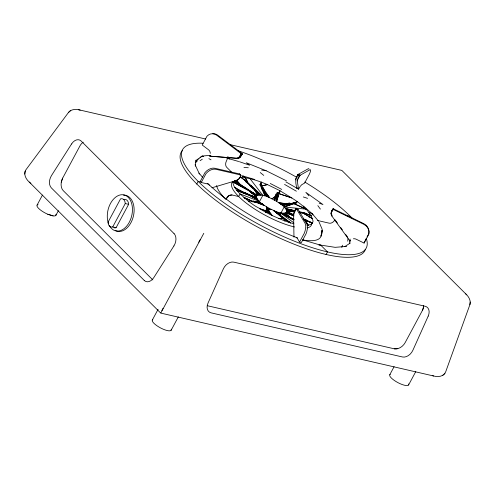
<?xml version="1.0" encoding="UTF-8"?>
<svg xmlns="http://www.w3.org/2000/svg" width="495" height="495" viewBox="0 0 495 495"><rect width="100%" height="100%" fill="white"/><g stroke="black" fill="none" stroke-linecap="round" stroke-linejoin="round"><path stroke-width="0.74" d="M239.834 174.754L239.518 173.943L214.861 168.263A9.504 6.596 -45.1 0 0 204.967 172.625L200.228 181.473L201.248 182.494L207.696 183.979A4.616 3.199 -45.1 0 1 209.28 185.179M211.94 187.778L236.319 180.551C237.718 179.914 242.006 176.901 240.545 174.964L215.882 169.278A9.504 6.596 -45.1 0 0 205.988 173.646L201.248 182.494M209.985 155.498A4.616 3.886 -89.7 0 1 209.701 156.135L236.474 158.301L238.856 157.571L240.96 154.409L240.663 153.264L216.686 135.209A9.504 8.013 -89.7 0 0 206.984 136.205L202.238 145.047L208.513 149.768A4.616 3.886 -89.7 0 1 210.301 153.376M209.701 156.135L237.551 158.307L239.939 157.577L242.036 154.415L241.746 153.271L217.769 135.215A9.504 8.013 -89.7 0 0 212.776 133.761M265.654 210.66L267.838 211.959L265.654 210.66C255.624 208.042 247.692 200.617 240.063 193.941C236.938 190.526 233.182 186.838 232.854 181.95L238.967 184.245L243.88 187.333A1.349 0.384 34.5 0 0 244.091 187.654L244.202 187.778M229.692 144.552L341.841 170.404L466.742 294.865C469.161 297.415 471.061 301.133 469.885 304.685L445.624 372.017C443.786 376.658 437.828 377.239 433.62 375.99L160.72 313.081L29.224 182.049C25.882 179.165 23.098 173.863 25.944 169.748L68.539 112.402C70.828 109.469 74.974 109.03 78.402 109.68L205.604 139.002M350.386 240.527A4.616 4.381 3.2 0 0 350.008 241.115L331.935 216.117L331.124 213.45L332.603 209.267L333.766 209.008L363.825 223.678A9.504 9.028 3.2 0 1 368.843 233.59L367.024 236.994M331.935 216.117A4.616 4.381 3.2 0 1 331.124 213.45L332.696 209.162M332.665 209.787L332.807 209.076M332.776 209.701L333.067 208.952M333.03 209.577L333.352 208.909M353.393 238.788A4.616 4.381 3.2 0 1 356.208 239.227L364.072 243.064L368.812 234.222A9.504 9.028 3.2 0 0 363.794 224.303L333.463 209.546L333.494 208.921M350.008 241.115L350.039 240.49M364.072 243.064L366.294 238.355M263.637 192.499A1.324 0.501 31.6 0 0 264.157 193.001L264.689 193.322A1.324 0.501 31.6 0 0 265.215 193.508L265.747 193.069L263.241 189.647A1.343 0.507 31.5 0 1 262.684 189.399L262.344 189.17A1.343 0.507 31.5 0 1 261.812 188.663L259.906 184.616A1.343 0.507 31.4 0 1 259.937 184.363L260.005 184.313A1.343 0.507 31.4 0 1 260.747 184.381L260.915 184.449A1.343 0.507 31.4 0 1 261.44 184.74M283.462 218.666L280.517 216.129L282.602 216.921L290.491 222.929L284.798 219.242L283.016 218.635L284.718 219.718L284.631 220.937L293.888 223.851M250.068 191.825L249.95 191.701A1.349 0.384 34.5 0 1 249.734 191.373L249.802 191.157M347.725 241.213L347.948 238.596M278.555 193.557L279.663 193.731A1.349 0.52 27.8 0 0 279.811 193.539L279.805 193.446A1.349 0.52 27.8 0 0 279.607 193.112C278.264 190.748 274.774 193.904 276.408 195.482A1.343 0.526 28 0 0 276.922 195.816L277.305 195.989L276.606 201.31C280.448 204.045 285.689 206.65 286.908 211.575L286.673 212.324C280.943 215.158 274.218 210.443 268.903 208.228C264.243 205.202 257.932 202.35 256.274 196.62L256.509 195.878C263.154 192.963 270.66 198.495 276.606 201.31L278.357 195.884L278.555 193.557L277.602 192.883A1.349 0.52 27.8 0 1 277.379 192.45M260.017 184.845A1.343 0.507 31.4 0 0 260.531 185.353L260.71 185.47A1.343 0.507 31.4 0 0 261.434 185.829L263.885 189.146A1.349 0.507 31.2 0 1 264.021 189.474L263.977 189.635A1.343 0.507 31.5 0 1 263.563 189.721M244.357 187.166L244.233 187.129A1.349 0.384 34.5 0 0 243.948 187.116L243.88 187.333M269.063 209.515L268.903 208.228L267.442 208.643L266.576 206.885L267.09 208.785L269.354 209.861L267.566 208.686L266.576 206.885L266.267 209.75L268.599 210.907L266.236 209.688M268.779 209.311L268.903 208.228L268.309 209.038M261.601 185.879L261.762 185.91A1.343 0.507 31.4 0 0 262.177 185.823L262.232 185.668A1.349 0.507 31.2 0 0 262.096 185.34L261.997 185.21A1.355 0.507 31.3 0 0 261.589 184.839L261.428 184.734M243.899 187.147L238.955 183.329A1.361 0.39 34.7 0 0 238.503 183.131L238.015 183.156L238.343 183.738A1.355 0.384 34.7 0 0 238.8 184.128L238.967 184.245M276.903 198.223L276.847 198.019A1.33 0.526 28 0 0 276.563 197.666L276.414 197.548A1.343 0.514 28 0 0 275.901 197.214L275.993 195.005L275.059 196.93L271.891 198.736L274.607 197.48L274.966 197.845A1.33 0.526 28 0 0 275.672 198.266L276.884 198.309M195.278 166.116L196.1 160.021M321.478 235.038L322.196 229.315L319.108 222.15M349.507 243.658L350.126 239.085M469.885 304.685L470.25 302.018M24.75 174.03L25.214 171.029M228.059 157.057L226.425 161.036A4.616 3.05 -77 0 0 226.691 167.273L231.982 172.545M293.962 237.13L293.628 215.257C294.067 213.593 294.401 209.305 296.375 208.779L305.106 223.319A9.504 3.935 -69.6 0 1 304.314 233.201L299.574 242.043L301.288 242.68L306.028 233.838A9.504 3.935 -69.6 0 0 306.82 223.957L298.083 209.416L297.495 209.682M260.915 184.449L261.31 182.123C254.337 179.741 247.085 177.21 239.617 177.544M306.485 220.157A1.355 0.377 21.7 0 1 306.999 220.442L307.376 220.931L306.894 221.018A1.355 0.377 21.7 0 1 306.356 220.9L306.158 220.838A1.355 0.377 21.7 0 1 305.588 220.591L304.877 219.916A1.355 0.377 21.7 0 1 305.396 219.823L306.485 220.164M239.803 184.672A1.355 0.384 34.7 0 1 239.32 184.456L232.854 181.95L245.18 188.496A1.337 0.384 35 0 0 245.662 188.713L245.91 188.762A1.337 0.384 35 0 0 246.108 188.682L246.102 188.533A1.337 0.384 35 0 0 245.78 188.081L240.267 184.585A1.33 0.384 34.9 0 1 239.939 184.709L239.803 184.678M274.706 197.598L274.279 199.974L276.229 198.446M257.041 201.979L257.988 202.931L259.287 203.371L257.431 202.065L250.878 200.76L244.054 197.616L250.012 200.314M279.489 192.988L280.015 190.724L267.461 184.598L261.31 182.123L260.351 184.282M260.747 184.381L261.31 182.123M300.057 186.763A4.616 0.798 -58.8 0 0 298.572 189.195L296.882 188.174C295.583 183.552 294.723 178.095 298.281 174.302L308.119 168.826A9.504 1.646 -58.8 0 1 308.936 169.123M298.572 189.195L297.272 180.922L297.99 178.701M293.869 219.266A1.349 0.316 22.6 0 0 293.288 219.025L292.242 218.945L293.875 219.904M266.205 211.34L265.926 212.336L272.194 215.572L284.631 220.937L285.38 219.675L280.832 216.519M268.606 209.206L268.903 208.228M278.289 196.026L276.606 201.31L276.389 198.47M207.411 305.737L394.255 348.808A9.226 6.404 -45.1 0 0 405.182 342.571L422.464 310.346L423.621 306.64M341.791 247.364L342.472 245.211M256.119 190.482L255.785 190.235A1.349 0.452 33.7 0 0 255.265 189.944L255.092 189.876A1.349 0.452 33.7 0 0 254.665 189.783L254.48 189.826A1.349 0.452 33.7 0 0 254.411 190.031L256.014 191.373A1.33 0.452 34.2 0 0 256.54 191.454L256.695 191.299A1.349 0.452 33.7 0 0 256.602 190.99L252.141 186.992A1.337 0.458 34.1 0 0 252.19 186.689L247.723 182.513A1.33 0.452 34 0 0 247.723 182.265L245.155 177.754L247.203 181.64A1.33 0.452 34 0 1 247.587 182.036M274.966 197.845L274.279 199.974L275.863 198.347M229.804 159L226.778 158.289L228.306 157.2L227.842 158.394L238.67 161.494M61.287 182.166L62.673 178.113L79.949 145.895A9.226 6.095 -77 0 1 83.302 142.207M286.927 204.534L286.865 204.429A1.355 0.507 24.5 0 0 286.506 204.088L284.91 203.495L284.6 204.002M250.643 185.446A1.337 0.458 34.1 0 0 250.216 185.353L249.975 185.693A1.337 0.458 34.1 0 0 250.235 186.064L254.48 189.826M228.306 157.2L227.842 158.394L227.762 156.866M332.529 209.385L331.155 212.825L331.966 215.492A4.616 4.381 3.2 0 1 331.155 212.825L332.529 209.385L333.766 209.008L333.735 209.633L332.492 210.01M279.192 192.741L280.015 190.724C292.211 198.644 308.75 206.106 313.088 221.11L312.475 223.066L310.885 224.489L307.005 225.46M428.218 316.088L412.886 350.25A9.25 6.652 -52.7 0 1 402.429 356.969L211.068 312.84A9.25 6.652 -52.7 0 1 208.036 303.027L223.356 268.865A9.25 6.652 -52.7 0 1 233.819 262.146L425.18 306.269A9.25 6.652 -52.7 0 1 428.206 316.082M253.335 201.106L255.117 202.486L257.808 202.82M280.801 216.123L278.004 213.661L280.219 214.496L280.374 214.824L278.493 214.112L273.698 210.567L280.615 216.346M203.804 233.3L160.875 312.902M300.44 186.225A4.616 0.798 -58.8 0 1 302.006 184.555L304.58 183.119L309.319 174.277A9.504 1.646 -58.8 0 0 309.814 169.853L299.97 175.329L298.281 174.302L295.967 178.423A4.616 0.798 -58.8 0 0 295.583 179.902M298.405 177.891L299.97 175.329L297.662 179.444A4.616 0.798 -58.8 0 0 297.272 180.922M249.591 200.246L251.398 201.607L254.263 202.053M161.822 310.625L163.016 308.348M37.076 205.103L42.446 195.086M55.873 215.356L58.385 210.678M112.724 226.92L125.26 203.544A6.522 4.313 -77 0 0 120.557 198.854L108.021 222.23A6.522 4.313 -77 0 0 112.724 226.92L116.096 227.7L128.632 204.324A6.522 4.313 -77 0 0 123.929 199.633M196.713 184.078L198.161 181.387L201.168 182.08M152.361 319.98L158.091 309.295M257.994 203.136L259.027 201.199L240.063 193.941L238.677 196.521L231.994 194.981L228.993 195.568L225.856 199.355A58.756 16.787 28.2 0 1 216.581 185.538M171.159 330.233L178.324 316.874M259.034 202.449L262.833 195.364L250.018 178.658M281.055 212.788L284.161 206.997L294.079 203.68A1.355 0.501 24.6 0 0 294.649 203.934L305.885 209.113L284.161 206.997L291.091 204.497M326.044 254.591L327.492 251.899L321.193 245.625A4.616 3.05 -77 0 0 318.916 245.112M389.794 374.715L394.088 366.702M408.592 384.968L415.757 371.609M198.78 242.191L200.116 239.753M245.087 192.939L245.161 192.871A1.349 0.316 33.8 0 1 245.539 192.939L246.46 193.446M275.944 194.801L274.49 197.159A1.33 0.526 28 0 0 274.614 197.486M71.577 143.965L51.505 175.546A9.25 6.348 -69.8 0 0 51.35 187.883L144.286 280.467M173.912 245.941L153.846 277.522A9.25 6.348 -69.8 0 1 144.28 280.479M239.512 190.204L239.592 190.142A1.355 0.316 33.8 0 1 240.632 190.55L240.892 190.717M237.551 158.307A4.616 3.886 -89.7 0 0 239.939 157.577L241.981 154.545L241.746 153.271L240.663 153.264L240.904 154.539L238.856 157.571A4.616 3.886 -89.7 0 1 236.474 158.301M276.742 194.622L278.017 193.248L276.742 194.622L276.037 194.64M276.996 194.702L277.373 194.875L278.369 193.465M275.901 197.214L276.922 195.822M294.655 203.934L295.206 204.064A1.355 0.501 24.6 0 0 295.608 204.039L295.694 203.996A1.355 0.501 24.6 0 0 295.787 203.785L297.179 201.675L294.445 202.771M266.817 211.136L267.325 210.505M267.566 210.084L268.098 209.472M266.991 208.605L267.442 208.643M295.02 203.03L295.49 203.358L297.179 201.675L294.735 202.888M249.69 200.512L248.762 201.378L249.907 200.716M247.723 182.513L247.481 182.606A1.33 0.452 34 0 1 246.881 182.432L246.702 182.346A1.33 0.452 34 0 1 246.027 181.882M442.722 375.377L444.956 373.335M198.266 158.796L195.698 161.104L202.257 156.012L210.295 155.362M195.37 162.7L197.425 160.856M68.539 112.402L70.544 110.639M263.519 191.998L263.922 191.905L261.818 188.657L264.905 195.927L264.151 192.994M200.073 160.714L202.313 159.192M259.238 203.439L264.373 205.481L258.972 203.408M199.937 157.565L202.257 156.012L203.662 156.674M344.848 246.566L350.417 242.94M266.929 211.73L265.926 212.336L259.838 208.834L265.512 210.666M296.375 208.779L295.719 209.162L294.079 212.596A4.616 1.912 -69.6 0 0 293.628 215.257M297.427 209.793L298.083 209.416L296.084 208.723M286.562 204.936L286.24 204.905A1.355 0.507 24.5 0 1 285.671 204.738L282.633 205.592L289.68 204.113A1.343 0.501 24.6 0 0 290.447 204.429L290.961 204.503M250.934 195.618A1.349 0.309 33.7 0 0 250.674 195.63L250.662 195.68A1.349 0.309 33.7 0 0 250.748 195.902L250.953 196.131A1.349 0.309 33.7 0 0 251.392 196.49L251.559 196.614A1.349 0.309 33.7 0 0 252.097 196.936L252.407 197.084A1.349 0.309 33.7 0 0 252.846 197.177L252.493 196.534L256.936 198.644L252.92 197.109L256.936 198.644L247.061 193.935A1.349 0.316 33.8 0 0 246.448 193.44M291.202 204.472L291.351 204.367A1.343 0.501 24.6 0 0 291.338 204.107L291.283 204.008A1.343 0.501 24.6 0 0 290.93 203.668L293.609 202.641A1.355 0.501 24.6 0 1 294.414 202.758M267.108 211.81L265.926 212.336L265.883 211.13M252.06 187.023L255.785 190.235L251.961 187.036A1.337 0.458 34.1 0 1 251.528 186.937L251.182 186.782A1.337 0.458 34.1 0 1 250.501 186.318M278.209 196.076L277.98 196.125A1.343 0.526 28 0 1 277.305 195.989M294.049 219.359L289.334 216.903A1.349 0.316 22.9 0 1 288.894 216.835L282.212 213.178L287.459 216.21M288.109 215.894L287.081 215.777L283.808 213.302L289.179 216.408A1.343 0.316 22.6 0 1 289.495 216.662L289.544 216.73A1.349 0.316 22.9 0 1 289.507 216.878M286.803 204.899L289.68 204.113L286.945 204.788A1.355 0.507 24.5 0 0 286.933 204.534M286.178 203.884L289.198 203.074A1.367 0.514 24.9 0 1 289.606 203.092L290.317 203.315M293.807 215.56A1.337 0.371 21.8 0 1 293.473 215.498L286.673 212.324L293.714 214.873M269.274 209.905L271.297 209.459L269.175 209.602M262.177 185.823L267.461 184.598L262.22 185.755M345.256 246.547L346.358 246.43L335.127 247.333L319.9 244.988M284.501 203.798L280.838 204.157L285.671 204.738M246.176 181.028A1.33 0.452 34 0 0 245.755 180.935L245.551 180.96A1.33 0.452 34 0 0 245.495 181.17L245.501 181.257A1.33 0.452 34 0 0 245.761 181.628M255.457 202.573L254.758 201.743M290.936 203.674L294.079 203.68M284.538 203.897L280.838 204.157L285.479 204.652M286.512 204.095L289.507 204.008M251.745 201.7L250.878 200.76M394.255 348.808L397.776 348.666M240.848 153.456L241.925 153.462M240.917 153.574L241.993 153.58M241.003 153.84L242.086 153.846M241.022 154.131L242.098 154.137M240.997 154.273L242.08 154.279M240.904 154.539L241.981 154.545M294.791 211.903L286.766 210.641L294.723 211.495M303.8 212.739L304.363 212.831A1.355 0.452 22.4 0 1 304.945 213.036M243.961 167.428L248.317 167.749M258.093 202.387L260.556 202.603L253.533 201.125M286.766 210.641L293.028 211.192A1.337 0.439 22.4 0 0 293.294 211.087L293.325 211.025A1.343 0.446 22.7 0 0 293.238 210.777L292.378 210.183M246.102 188.533L251.157 191.72L256.509 195.878L251.386 192.697A1.33 0.384 35.1 0 1 250.878 192.437L250.532 192.208A1.33 0.384 35.1 0 1 250.099 191.825M285.071 203.501L278.809 202.715L284.526 203.637M291.592 210.802L290.998 210.4A1.324 0.446 22 0 1 290.825 210.128L286.252 209.552L291.976 210.975M293.151 210.678L295.404 210.994M299.883 212.726L303.652 213.345A1.355 0.452 22.4 0 0 304.295 213.735L312.716 218.672L304.301 213.741M295.181 210.74L291.376 209.886A1.337 0.439 22.4 0 0 290.843 210.066L286.252 209.552L291.258 210.61M261.589 170.026L266.162 170.744L286.481 180.854M292.892 210.468L294.933 210.833M257.239 202.003L260.556 202.603L253.879 201.255M55.935 214.31A10.711 3.057 28.2 0 1 53.095 215.888L47.786 214.261A10.711 3.057 28.2 0 1 38.641 208.426A10.711 3.057 28.2 0 1 38.053 204.559M275.059 196.93L275.715 197.128M242.265 176.201L243.404 176.461M299.438 211.705L304.178 212.782M346.036 215.474L350.547 216.513M308.96 212.72L311.188 213.234L312.958 214.923A4.616 3.199 -45.1 0 0 311.188 213.234M317.611 220.51L329.243 223.189A4.616 3.199 -45.1 0 0 334.707 220.071M125.26 203.544L128.632 204.324M53.095 215.888L47.786 214.261M247.061 193.935L247.253 194.151A1.349 0.316 33.8 0 1 247.345 194.38L247.265 194.448A1.349 0.316 33.8 0 1 246.819 194.349L246.504 194.195A1.349 0.316 33.8 0 1 245.972 193.873L245.805 193.749A1.349 0.316 33.8 0 1 245.365 193.384L240.743 191.361L236.876 190.457L250.953 196.131M259.287 203.371L262.35 204.045L258.272 202.492M299.178 211.903A1.337 0.446 22.4 0 1 299.314 212.008L303.534 213.24M293.238 210.777L294.556 211.093M78.402 109.68L80.196 110.125M251.386 201.106L253.762 201.706M259.219 203.241L262.35 204.045L258.625 202.727M291.604 209.923L285.374 208.327L290.825 210.128M255.086 201.972L257.48 202.591M282.397 217.262L282.93 217.274L280.071 214.799M285.04 219.811L284.718 219.718M302.495 239.84L320.364 245.093M243.144 176.053L254.733 179.487M250.946 195.624L256.416 197.554L245.978 193.149M303.317 196.96L307.556 198.34M279.118 193.743L291.877 197.907L279.279 193.768M293.999 215.919L286.067 212.869L292.038 214.861M432.271 375.532L433.62 375.99M239.407 161.704L249.666 165.231L246.293 162.756L266.162 170.744M251.547 195.878L256.416 197.554M303.423 219.464L304.871 219.978M286.067 212.869L292.885 215.313M295.936 208.847L297.644 209.484M295.855 208.94L297.569 209.577M307.036 221.03L312.475 223.066L307.315 220.714M319.188 203.136L323 204.571L305.867 192.388L308.905 195.822M246.504 194.195L236.876 190.457L241.381 191.664A1.355 0.316 33.8 0 0 241.69 191.713L241.739 191.689A1.355 0.316 33.8 0 0 241.678 191.423L241.492 191.206A1.355 0.316 33.8 0 0 240.879 190.705M305.601 213.444L311.361 215.814L305.601 213.444A1.355 0.452 22.4 0 0 305.13 213.128L304.957 213.048M307.265 221.005L312.475 223.066L307.364 220.801M263.946 191.918A1.324 0.501 31.6 0 1 264.349 192.017L264.491 192.072M261.694 188.44A1.343 0.507 31.5 0 1 261.725 188.18L261.793 188.125A1.343 0.507 31.5 0 1 262.133 188.094A1.349 0.501 31.3 0 1 262.542 188.193L262.703 188.261A1.349 0.501 31.3 0 1 263.674 188.898L263.786 189.022M297.52 237.916C264.893 225.38 233.788 207.807 208.129 183.899A4.616 3.199 -45.1 0 1 208.488 184.245M250.625 185.446L250.798 185.514A1.337 0.458 34.1 0 1 251.349 185.817M241.597 191.324L245.551 192.945M303.46 218.901L306.294 220.083M303.528 219.347L304.877 219.916M291.932 214.768L286.673 212.324L292.168 214.36L286.908 211.575L293.349 214.694M249.827 200.252L244.054 197.616L249.684 200.234M294.847 203.996L305.885 209.113M246.516 181.176L240.972 177.433L245.73 180.922M292.706 214.459L286.908 211.575L292.291 214.372M241.678 191.423L245.26 193.273M247.253 194.151L250.761 195.909M252.258 197.016L257.808 199.869L252.846 197.177M270.251 183.478L281.754 189.424M232.854 181.95L249.715 191.293M293.529 222.62L280.356 212.831L292.619 219.328M280.356 212.831L292.762 219.415M287.774 216.389L292.298 218.864M208.89 158.66L211 159.829M250.817 191.491L250.464 191.299A1.349 0.384 34.5 0 0 249.802 191.15M285.918 181.9L297.724 188.688M284.563 184.418L296.375 191.206M251.738 192.233L257.115 195.333L245.322 187.692M298.176 174.388L299.865 175.409M298.114 174.457L299.803 175.478M297.965 174.636L299.661 175.663M297.811 174.859L299.5 175.886M297.736 174.983L299.425 176.01M297.594 175.23L299.283 176.257M250.99 191.602L257.115 195.333M240.743 191.361L240.217 191.014A1.355 0.316 33.8 0 1 239.778 190.637L239.599 190.433A1.355 0.316 33.8 0 1 239.493 190.191M289.334 216.903L292.471 218.84M251.528 192.753L256.509 195.878L251.831 192.351M285.417 219.737L290.491 222.929L282.88 217.163M287.737 215.783L283.808 213.302L287.199 215.721M239.599 190.433L234.581 187.246L239.784 190.649M234.667 180.762L238.268 183.076M246.108 188.682L249.752 191.188M234.605 180.786L238.015 183.156M244.833 188.286L244.66 188.168A1.337 0.384 35 0 1 244.221 187.778M251.33 185.811L251.664 186.064M278.004 213.661L273.698 210.567L280.51 216.216M234.618 180.842L238.07 183.391M278.079 213.599L276.043 211.507L279.242 213.939M250.532 192.208L256.274 196.62L251.386 192.697M289.179 216.408L285.108 213.197L288.492 216.043M29.224 182.049L30.9 183.379M260.234 172.545L263.755 175.391M278.171 213.593L276.043 211.507L278.747 213.735M267.838 211.959L272.194 215.572L268.568 210.808L268.278 209.564M303.305 205.97L312.128 213.667M256.695 191.299L260.97 195.018L251.936 186.324M276.043 211.507L278.475 213.654M249.963 185.446L245.749 181.622M256.398 190.742L260.97 195.018L252.128 186.572M465.393 293.597L466.742 294.865M255.667 191.219L259.374 194.9L256.67 191.367M246.046 178.652L243.973 176.591A4.616 3.05 -77 0 0 242.191 175.954M239.71 174.03L240.898 175.304M239.518 173.943L240.799 175.898L238.745 179.085A4.616 3.199 -45.1 0 1 236.319 180.551M239.896 174.506L240.917 175.527M239.871 174.63L240.898 175.651M174.061 233.615L81.137 141.013A9.25 6.348 -69.8 0 0 71.583 143.971M152.844 279.929L63.199 190.6A9.226 6.095 -77 0 1 62.673 178.113M247.481 182.606L250.198 185.353M251.961 187.036L254.665 189.783M255.841 191.305L259.374 194.9L256.54 191.454M282.237 217.212L283.746 218.759M265.438 192.691L269.49 197.635L264.021 189.474M279.755 214.706L281.247 216.247M236.48 180.174L239.79 183.923M280.319 214.576L278.283 212.268L279.619 214.118M236.53 180.267L239.475 183.664M265.809 193.366L269.49 197.635M202.498 177.216L199.009 173.114L199.473 174.017L195.049 164.649M312.487 214.013L318.638 221.246M268.599 210.907L272.194 215.572L267.814 211.86L267.696 210.691M264.503 193.223L267.139 196.688L265.71 193.496M254.591 190.371L258.081 195.005L255.315 191.008M317.839 205.654L320.389 209.1M264.689 193.322L267.139 196.688L265.506 193.539M335.134 219.867L337.392 222.991M340.554 227.366L342.361 229.866M345.522 234.24L347.781 237.365M305.025 220.219L308.36 225.349L305.13 220.306M261.818 188.657L263.786 191.899M299.574 242.043L297.291 238.237A4.616 1.912 -69.6 0 0 296.189 237.817M266.997 208.649L267.102 209.855M261.434 185.829L262.542 188.193M263.241 189.647L264.33 192.004M266.576 206.885L267.263 208.587M278.345 195.785L278.308 195.68A1.343 0.526 28 0 0 278.029 195.327L277.887 195.203A1.343 0.514 28 0 0 277.373 194.875M291.79 214.601L291.765 214.527A1.324 0.371 21.3 0 1 291.871 214.385M293.349 203.018L293.318 202.925A1.355 0.501 24.6 0 1 293.38 202.696M251.955 192.561L251.974 192.648A1.33 0.384 35.1 0 1 251.776 192.796M266.267 209.75L266.508 210.975M227.719 157.132L227.774 158.518M296.882 188.174A4.616 0.798 -58.8 0 1 297.223 187.556M408.647 383.922A10.711 3.057 28.2 0 1 398.258 382.808A10.711 3.057 28.2 0 1 390.171 374.375M174.067 233.603A9.25 6.348 -69.8 0 1 173.906 245.935M123.478 195.11A18.451 12.196 -77 0 1 133.427 216.049A18.451 12.196 -77 0 1 115.298 230.466M423.627 305.471A9.226 6.404 -45.1 0 1 422.464 310.346M365.316 249.591A104.191 29.768 28.2 0 1 257.697 227.106A104.191 29.768 28.2 0 1 182.346 150.598M108.479 223.536A18.451 12.196 -77 0 1 120.328 194.906A18.451 12.196 -77 0 1 130.822 218.79A18.451 12.196 -77 0 1 109.333 225.479M116.096 227.7A6.522 4.313 -77 0 1 113.844 227.638M171.214 329.187A10.711 3.057 28.2 0 1 160.826 328.074A10.711 3.057 28.2 0 1 152.738 319.646M311.708 223.69A45.002 12.858 28.2 0 1 306.98 227.929M294.537 226.976A45.002 12.858 28.2 0 1 248.224 204.59A45.002 12.858 28.2 0 1 233.04 181.56M244.425 180.421A45.002 12.858 28.2 0 1 247.184 180.916M308.552 216.284A45.002 12.858 28.2 0 1 309.319 217.355M226.531 198.099A4.616 3.199 -45.1 0 1 231.994 194.981M321.206 234.828A58.756 16.787 28.2 0 1 303.119 239.995M261.632 187.153A58.756 16.787 28.2 0 1 263.674 188.044M291.679 203.315A58.756 16.787 28.2 0 1 292.904 204.126M207.188 183.466A4.616 3.199 -45.1 0 1 207.69 183.639M366.368 238.64A104.191 29.768 28.2 0 1 248.762 218.728A104.191 29.768 28.2 0 1 203.061 143.247M237.977 150.727A104.191 29.768 28.2 0 1 297.142 177.55M304.765 182.036A104.191 29.768 28.2 0 1 352.706 218.716M246.535 181.189A1.33 0.452 34 0 1 247.054 181.523M244.375 187.166A1.337 0.384 35 0 1 244.815 187.364M251.763 196.008A1.349 0.309 33.7 0 1 252.481 196.527M245.167 193.161A1.349 0.316 33.8 0 1 245.075 192.932M293.733 203.457A1.355 0.501 24.6 0 1 293.325 203.006M289.346 203.897A1.343 0.501 24.6 0 1 289 203.563L288.913 203.365A1.343 0.501 24.6 0 1 289.074 203.099M290.299 203.303A1.343 0.501 24.6 0 1 290.769 203.556M285.095 204.447A1.355 0.507 24.5 0 1 284.582 203.996M263.519 192.27A1.324 0.501 31.6 0 1 263.544 192.011M264.509 192.085A1.324 0.501 31.6 0 1 265.45 192.704M304.691 213.896A1.355 0.452 22.4 0 0 305.254 214.032L305.415 214.05A1.355 0.452 22.4 0 0 305.774 214.001L305.873 213.889A1.355 0.452 22.4 0 0 305.799 213.636M303.435 213.135A1.355 0.452 22.4 0 1 303.781 212.726M291.796 209.973A1.337 0.439 22.4 0 1 292.378 210.183M299.413 212.603A1.337 0.446 22.4 0 0 299.568 212.522L299.599 212.46A1.337 0.446 22.4 0 0 299.518 212.213M322.096 230.441L321.88 233.572L321.076 236.121L322.096 230.441M283.016 218.635L278.481 218.462L282.992 218.672"/></g></svg>
